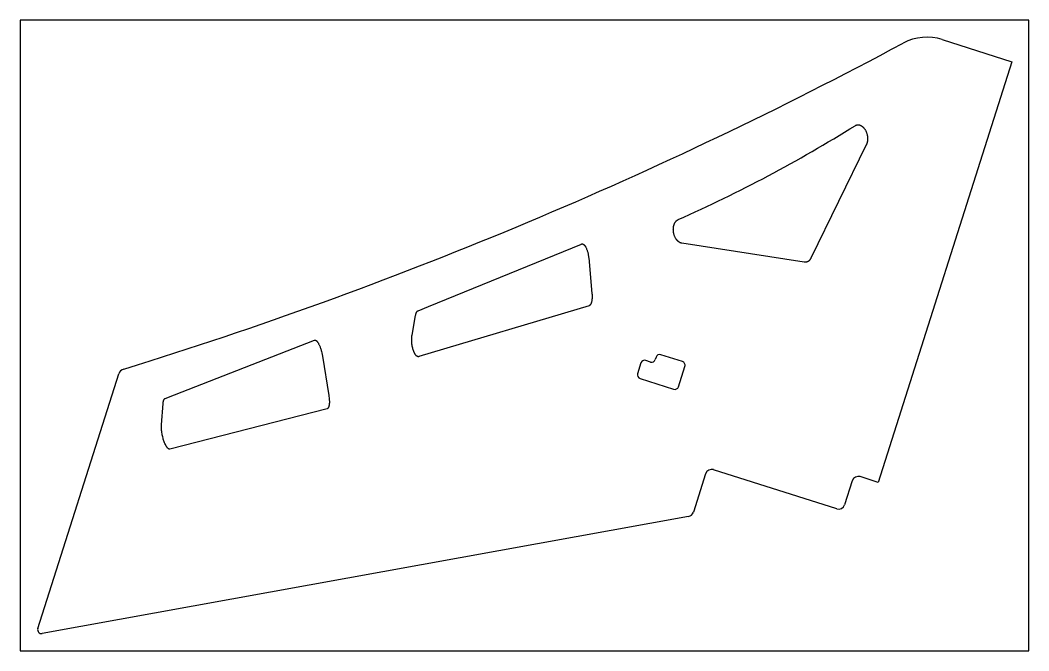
# Model space of a CAD drawing. Extents: x 2497 to 4272, y -3499 to -1818.
# Drawn here: x 3374 to 4174, y -2318 to -1818 of the extents above; entities that cross this region are included whole.
import ezdxf

# ---------------------------------------------------------------- set-up
doc = ezdxf.new("R2010")
doc.units = 0
doc.layers.get('0').update_dxf_attribs({"linetype": 'CONTINUOUS'})
doc.layers.add('DEFAULT', color=7, linetype='CONTINUOUS')

msp = doc.modelspace()

# ---------------------------------------------------------------- linework, layer by layer
for p, q in [((3877.91, -2085.53), (3877.3, -2087.43)), ((3898.83, -2089.04), (3881.68, -2083.58)), ((3865.95, -2090.12), (3863.23, -2098.7)), ((3873.53, -2089.38), (3869.72, -2088.17)), ((3895.63, -2109.01), (3900.78, -2092.81)), ((3865.18, -2102.47), (3891.86, -2110.95))]:
    msp.add_line(p, q)
for centre, start, end in [((3874.44, -2086.53), 252.35044, 342.35044), ((3880.77, -2086.44), 72.35044, 162.35044), ((3868.81, -2091.03), 72.35044, 162.35044), ((3897.92, -2091.9), 342.35044, 72.35044), ((3866.08, -2099.61), 162.35044, 252.35044), ((3892.77, -2108.1), 252.35044, 342.35044)]:
    msp.add_arc(centre, 3, start, end)
at = {"layer": 'DEFAULT'}
for p, q in [((4173.55, -1818.36), (3373.55, -1818.36)), ((3373.55, -1818.36), (3373.55, -2318.36)), ((4173.55, -2318.36), (4173.55, -1818.36)), ((4104.89, -1833.68), (4160.18, -1851.27)), ((4160.18, -1851.27), (4054.07, -2184.8)), ((4035.71, -1901.99), (4035.82, -1901.92)), ((4035.82, -1901.92), (4035.94, -1901.85)), ((4035.94, -1901.85), (4036.05, -1901.79)), ((4036.05, -1901.79), (4036.17, -1901.73)), ((4036.17, -1901.73), (4036.29, -1901.68)), ((4036.29, -1901.68), (4036.41, -1901.63)), ((4036.41, -1901.63), (4036.53, -1901.58)), ((4036.53, -1901.58), (4036.66, -1901.53)), ((4036.66, -1901.53), (4036.78, -1901.49)), ((4036.78, -1901.49), (4036.91, -1901.46)), ((4036.91, -1901.46), (4037.04, -1901.42)), ((4037.04, -1901.42), (4037.17, -1901.39)), ((4037.17, -1901.39), (4037.3, -1901.37)), ((4037.3, -1901.37), (4037.43, -1901.34)), ((4037.43, -1901.34), (4037.57, -1901.33)), ((4037.57, -1901.33), (4037.7, -1901.31)), ((4037.7, -1901.31), (4037.84, -1901.3)), ((4037.84, -1901.3), (4037.98, -1901.3)), ((4037.98, -1901.3), (4038.12, -1901.3)), ((4038.12, -1901.3), (4038.26, -1901.3)), ((4038.26, -1901.3), (4038.4, -1901.31)), ((4038.4, -1901.31), (4038.54, -1901.32)), ((4038.54, -1901.32), (4038.68, -1901.34)), ((4038.68, -1901.34), (4038.82, -1901.36)), ((4038.82, -1901.36), (4038.96, -1901.38)), ((4038.96, -1901.38), (4039.1, -1901.41)), ((4039.1, -1901.41), (4039.25, -1901.45)), ((4039.25, -1901.45), (4039.39, -1901.49)), ((4039.39, -1901.49), (4039.53, -1901.53)), ((4039.53, -1901.53), (4039.67, -1901.58)), ((4039.67, -1901.58), (4039.82, -1901.63)), ((4039.82, -1901.63), (4039.96, -1901.68)), ((4039.96, -1901.68), (4040.1, -1901.74)), ((4040.1, -1901.74), (4040.24, -1901.81)), ((4040.24, -1901.81), (4040.38, -1901.88)), ((4040.38, -1901.88), (4040.52, -1901.95)), ((4040.52, -1901.95), (4040.66, -1902.03)), ((4040.66, -1902.03), (4040.8, -1902.11)), ((4040.8, -1902.11), (4040.93, -1902.2)), ((4040.93, -1902.2), (4041.07, -1902.29)), ((4041.07, -1902.29), (4041.2, -1902.38)), ((4041.2, -1902.38), (4041.34, -1902.48)), ((4041.34, -1902.48), (4041.47, -1902.58)), ((4041.47, -1902.58), (4041.6, -1902.68)), ((4041.6, -1902.68), (4041.73, -1902.79)), ((4041.73, -1902.79), (4041.86, -1902.9)), ((4041.86, -1902.9), (4041.98, -1903.01)), ((4041.98, -1903.01), (4042.11, -1903.13)), ((4042.11, -1903.13), (4042.23, -1903.25)), ((4042.23, -1903.25), (4042.35, -1903.37)), ((4042.35, -1903.37), (4042.47, -1903.5)), ((4042.47, -1903.5), (4042.58, -1903.63)), ((4042.58, -1903.63), (4042.7, -1903.76)), ((4042.7, -1903.76), (4042.81, -1903.89)), ((4042.81, -1903.89), (4043.03, -1904.16)), ((4043.03, -1904.16), (4043.24, -1904.45)), ((4043.24, -1904.45), (4043.44, -1904.73)), ((4043.44, -1904.73), (4043.63, -1905.03)), ((4043.63, -1905.03), (4043.81, -1905.33)), ((4043.81, -1905.33), (4043.99, -1905.64)), ((4043.99, -1905.64), (4044.16, -1905.96)), ((4044.16, -1905.96), (4044.32, -1906.29)), ((4044.32, -1906.29), (4044.48, -1906.63)), ((4044.48, -1906.63), (4044.63, -1906.99)), ((4044.63, -1906.99), (4044.77, -1907.35)), ((4044.77, -1907.35), (4044.9, -1907.73)), ((4044.9, -1907.73), (4045.02, -1908.11)), ((4045.02, -1908.11), (4045.14, -1908.5)), ((4045.14, -1908.5), (4045.24, -1908.89)), ((4045.24, -1908.89), (4045.34, -1909.3)), ((4045.34, -1909.3), (4045.42, -1909.7)), ((4045.42, -1909.7), (4045.49, -1910.12)), ((4045.49, -1910.12), (4045.55, -1910.53)), ((4045.55, -1910.53), (4045.59, -1910.94)), ((4045.59, -1910.94), (4045.63, -1911.36)), ((4045.63, -1911.36), (4045.65, -1911.78)), ((4045.65, -1911.78), (4045.66, -1912.19)), ((4044.63, -1917.2), (4000.71, -2007.02)), ((4044.69, -1917.06), (4044.63, -1917.2)), ((4044.76, -1916.91), (4044.69, -1917.06)), ((4044.83, -1916.76), (4044.76, -1916.91)), ((4044.89, -1916.61), (4044.83, -1916.76)), ((4044.95, -1916.46), (4044.89, -1916.61)), ((4045.01, -1916.3), (4044.95, -1916.46)), ((4045.06, -1916.14), (4045.01, -1916.3)), ((4045.12, -1915.97), (4045.06, -1916.14)), ((4045.22, -1915.64), (4045.12, -1915.97)), ((4045.31, -1915.29), (4045.22, -1915.64)), ((4045.39, -1914.93), (4045.31, -1915.29)), ((4045.47, -1914.56), (4045.39, -1914.93)), ((4045.53, -1914.18), (4045.47, -1914.56)), ((4045.58, -1913.8), (4045.53, -1914.18)), ((4045.62, -1913.4), (4045.58, -1913.8)), ((4045.64, -1913), (4045.62, -1913.4)), ((4045.66, -1912.6), (4045.64, -1913)), ((4045.66, -1912.19), (4045.66, -1912.6)), ((3891.59, -1984.17), (3891.6, -1983.77)), ((3891.6, -1983.77), (3891.63, -1983.36)), ((3891.63, -1983.36), (3891.66, -1982.96)), ((3891.66, -1982.96), (3891.71, -1982.56)), ((3891.71, -1982.56), (3891.77, -1982.16)), ((3891.77, -1982.16), (3891.84, -1981.77)), ((3891.84, -1981.77), (3891.88, -1981.57)), ((3891.88, -1981.57), (3891.93, -1981.38)), ((3891.93, -1981.38), (3891.98, -1981.19)), ((3891.98, -1981.19), (3892.03, -1981)), ((3892.03, -1981), (3892.08, -1980.82)), ((3892.08, -1980.82), (3892.14, -1980.63)), ((3892.14, -1980.63), (3892.2, -1980.45)), ((3892.2, -1980.45), (3892.26, -1980.27)), ((3892.26, -1980.27), (3892.33, -1980.1)), ((3892.33, -1980.1), (3892.4, -1979.92)), ((3892.4, -1979.92), (3892.47, -1979.75)), ((3892.47, -1979.75), (3892.55, -1979.58)), ((3892.55, -1979.58), (3892.62, -1979.42)), ((3892.62, -1979.42), (3892.7, -1979.26)), ((3892.7, -1979.26), (3892.79, -1979.1)), ((3892.79, -1979.1), (3892.87, -1978.95)), ((3892.87, -1978.95), (3892.96, -1978.8)), ((3892.96, -1978.8), (3893.05, -1978.65)), ((3893.05, -1978.65), (3893.14, -1978.51)), ((3893.14, -1978.51), (3893.24, -1978.37)), ((3893.24, -1978.37), (3893.34, -1978.24)), ((3893.34, -1978.24), (3893.43, -1978.11)), ((3893.43, -1978.11), (3893.54, -1977.98)), ((3893.54, -1977.98), (3893.64, -1977.86)), ((3893.64, -1977.86), (3893.74, -1977.74)), ((3893.74, -1977.74), (3893.85, -1977.62)), ((3893.85, -1977.62), (3893.96, -1977.51)), ((3893.96, -1977.51), (3894.07, -1977.41)), ((3894.07, -1977.41), (3894.18, -1977.31)), ((3894.18, -1977.31), (3894.29, -1977.21)), ((3894.29, -1977.21), (3894.4, -1977.12)), ((3894.4, -1977.12), (3894.52, -1977.03)), ((3894.52, -1977.03), (3894.63, -1976.94)), ((3894.63, -1976.94), (3894.75, -1976.86)), ((3894.75, -1976.86), (3894.86, -1976.79)), ((3894.86, -1976.79), (3894.98, -1976.72)), ((3894.98, -1976.72), (3895.1, -1976.65)), ((3895.1, -1976.65), (3895.22, -1976.59)), ((3895.22, -1976.59), (3895.34, -1976.53)), ((3895.34, -1976.53), (3895.46, -1976.47)), ((3891.6, -1984.58), (3891.59, -1984.17)), ((3891.61, -1984.98), (3891.6, -1984.58)), ((3891.64, -1985.38), (3891.61, -1984.98)), ((3891.67, -1985.77), (3891.64, -1985.38)), ((3891.72, -1986.16), (3891.67, -1985.77)), ((3891.78, -1986.54), (3891.72, -1986.16)), ((3891.84, -1986.92), (3891.78, -1986.54)), ((3891.92, -1987.31), (3891.84, -1986.92)), ((3892.01, -1987.7), (3891.92, -1987.31)), ((3892.11, -1988.09), (3892.01, -1987.7)), ((3892.22, -1988.47), (3892.11, -1988.09)), ((3892.35, -1988.86), (3892.22, -1988.47)), ((3892.48, -1989.25), (3892.35, -1988.86)), ((3892.63, -1989.63), (3892.48, -1989.25)), ((3892.79, -1990.01), (3892.63, -1989.63)), ((3892.97, -1990.38), (3892.79, -1990.01)), ((3893.15, -1990.75), (3892.97, -1990.38)), ((3893.34, -1991.1), (3893.15, -1990.75)), ((3893.55, -1991.45), (3893.34, -1991.1)), ((3893.65, -1991.62), (3893.55, -1991.45)), ((3893.76, -1991.79), (3893.65, -1991.62)), ((3893.87, -1991.95), (3893.76, -1991.79)), ((3893.98, -1992.12), (3893.87, -1991.95)), ((3697.35, -2045.35), (3818.8, -1995.83)), ((3818.8, -1995.83), (3818.82, -1995.82)), ((3818.82, -1995.82), (3818.85, -1995.82)), ((3818.85, -1995.82), (3818.87, -1995.81)), ((3818.87, -1995.81), (3818.9, -1995.8)), ((3818.9, -1995.8), (3818.92, -1995.79)), ((3818.92, -1995.79), (3818.95, -1995.78)), ((3818.95, -1995.78), (3818.97, -1995.78)), ((3818.97, -1995.78), (3819, -1995.77)), ((3819, -1995.77), (3819.02, -1995.76)), ((3819.02, -1995.76), (3819.05, -1995.76)), ((3819.05, -1995.76), (3819.08, -1995.75)), ((3819.08, -1995.75), (3819.1, -1995.75)), ((3819.1, -1995.75), (3819.13, -1995.74)), ((3819.13, -1995.74), (3819.15, -1995.74)), ((3819.15, -1995.74), (3819.18, -1995.74)), ((3819.18, -1995.74), (3819.21, -1995.73)), ((3819.21, -1995.73), (3819.23, -1995.73)), ((3819.23, -1995.73), (3819.26, -1995.73)), ((3819.26, -1995.73), (3819.28, -1995.73)), ((3819.28, -1995.73), (3819.31, -1995.73)), ((3819.31, -1995.73), (3819.34, -1995.73)), ((3819.34, -1995.73), (3819.36, -1995.73)), ((3819.36, -1995.73), (3819.39, -1995.73)), ((3819.39, -1995.73), (3819.42, -1995.73)), ((3819.42, -1995.73), (3819.44, -1995.73)), ((3819.44, -1995.73), (3819.47, -1995.73)), ((3819.47, -1995.73), (3819.5, -1995.74)), ((3819.5, -1995.74), (3819.53, -1995.74)), ((3819.53, -1995.74), (3819.55, -1995.74)), ((3819.55, -1995.74), (3819.58, -1995.75)), ((3819.58, -1995.75), (3819.61, -1995.75)), ((3819.61, -1995.75), (3819.63, -1995.76)), ((3819.63, -1995.76), (3819.69, -1995.77)), ((3819.69, -1995.77), (3819.75, -1995.79)), ((3819.75, -1995.79), (3819.8, -1995.8)), ((3819.8, -1995.8), (3819.86, -1995.82)), ((3819.86, -1995.82), (3819.91, -1995.84)), ((3819.91, -1995.84), (3819.97, -1995.86)), ((3819.97, -1995.86), (3820.02, -1995.89)), ((3820.02, -1995.89), (3820.08, -1995.92)), ((3820.08, -1995.92), (3820.14, -1995.94)), ((3820.14, -1995.94), (3820.19, -1995.97)), ((3820.19, -1995.97), (3820.25, -1996.01)), ((3820.25, -1996.01), (3820.31, -1996.04)), ((3820.31, -1996.04), (3820.37, -1996.08)), ((3820.37, -1996.08), (3820.42, -1996.12)), ((3820.42, -1996.12), (3820.48, -1996.16)), ((3820.48, -1996.16), (3820.54, -1996.2)), ((3820.54, -1996.2), (3820.59, -1996.25)), ((3820.59, -1996.25), (3820.65, -1996.29)), ((3820.65, -1996.29), (3820.71, -1996.34)), ((3820.71, -1996.34), (3820.76, -1996.39)), ((3820.76, -1996.39), (3820.82, -1996.45)), ((3820.82, -1996.45), (3820.88, -1996.5)), ((3820.88, -1996.5), (3820.99, -1996.62)), ((3820.99, -1996.62), (3821.1, -1996.74)), ((3821.1, -1996.74), (3821.22, -1996.87)), ((3821.22, -1996.87), (3821.33, -1997.01)), ((3821.33, -1997.01), (3821.44, -1997.15)), ((3821.44, -1997.15), (3821.55, -1997.3)), ((3821.55, -1997.3), (3821.66, -1997.46)), ((3821.66, -1997.46), (3821.76, -1997.62)), ((3821.76, -1997.62), (3821.87, -1997.79)), ((3821.87, -1997.79), (3821.97, -1997.96)), ((3821.97, -1997.96), (3822.08, -1998.14)), ((3822.08, -1998.14), (3822.18, -1998.32)), ((3822.18, -1998.32), (3822.28, -1998.51)), ((3822.28, -1998.51), (3822.47, -1998.91)), ((3822.47, -1998.91), (3822.66, -1999.33)), ((3822.66, -1999.33), (3822.85, -1999.78)), ((3822.85, -1999.78), (3823.03, -2000.25)), ((3894.1, -1992.28), (3893.98, -1992.12)), ((3894.22, -1992.43), (3894.1, -1992.28)), ((3894.34, -1992.58), (3894.22, -1992.43)), ((3894.46, -1992.73), (3894.34, -1992.58)), ((3894.58, -1992.88), (3894.46, -1992.73)), ((3894.7, -1993.02), (3894.58, -1992.88)), ((3894.83, -1993.15), (3894.7, -1993.02)), ((3894.96, -1993.29), (3894.83, -1993.15)), ((3895.09, -1993.42), (3894.96, -1993.29)), ((3895.22, -1993.54), (3895.09, -1993.42)), ((3895.35, -1993.66), (3895.22, -1993.54)), ((3895.48, -1993.78), (3895.35, -1993.66)), ((3895.62, -1993.89), (3895.48, -1993.78)), ((3895.75, -1994), (3895.62, -1993.89)), ((3895.89, -1994.11), (3895.75, -1994)), ((3896.02, -1994.21), (3895.89, -1994.11)), ((3896.16, -1994.3), (3896.02, -1994.21)), ((3896.3, -1994.39), (3896.16, -1994.3)), ((3896.43, -1994.48), (3896.3, -1994.39)), ((3896.57, -1994.56), (3896.43, -1994.48)), ((3896.71, -1994.64), (3896.57, -1994.56)), ((3896.85, -1994.71), (3896.71, -1994.64)), ((3896.98, -1994.78), (3896.85, -1994.71)), ((3897.12, -1994.85), (3896.98, -1994.78)), ((3897.26, -1994.91), (3897.12, -1994.85)), ((3897.4, -1994.96), (3897.26, -1994.91)), ((3897.53, -1995.01), (3897.4, -1994.96)), ((3897.67, -1995.06), (3897.53, -1995.01)), ((3897.81, -1995.1), (3897.67, -1995.06)), ((3897.94, -1995.14), (3897.81, -1995.1)), ((3898.08, -1995.18), (3897.94, -1995.14)), ((3898.21, -1995.21), (3898.08, -1995.18)), ((3898.34, -1995.23), (3898.21, -1995.21)), ((3898.47, -1995.26), (3898.34, -1995.23)), ((3995.39, -2010.29), (3898.47, -1995.26)), ((3823.03, -2000.25), (3823.2, -2000.74)), ((3823.2, -2000.74), (3823.37, -2001.25)), ((3823.37, -2001.25), (3823.53, -2001.78)), ((3823.53, -2001.78), (3823.68, -2002.32)), ((3823.68, -2002.32), (3823.82, -2002.88)), ((3823.82, -2002.88), (3823.95, -2003.44)), ((3823.95, -2003.44), (3824.07, -2004.01)), ((3824.07, -2004.01), (3824.17, -2004.59)), ((3824.17, -2004.59), (3824.27, -2005.17)), ((3824.27, -2005.17), (3824.35, -2005.74)), ((3824.35, -2005.74), (3824.42, -2006.32)), ((3824.42, -2006.32), (3824.48, -2006.88)), ((3824.48, -2006.88), (3827.07, -2034.93)), ((4000.25, -2007.83), (4000.13, -2008.02)), ((4000.37, -2007.64), (4000.25, -2007.83)), ((4000.49, -2007.44), (4000.37, -2007.64)), ((4000.6, -2007.23), (4000.49, -2007.44)), ((4000.71, -2007.02), (4000.6, -2007.23)), ((3995.49, -2010.3), (3995.39, -2010.29)), ((3995.58, -2010.31), (3995.49, -2010.3)), ((3995.68, -2010.32), (3995.58, -2010.31)), ((3995.78, -2010.33), (3995.68, -2010.32)), ((3995.87, -2010.34), (3995.78, -2010.33)), ((3995.97, -2010.34), (3995.87, -2010.34)), ((3996.07, -2010.34), (3995.97, -2010.34)), ((3996.17, -2010.34), (3996.07, -2010.34)), ((3996.26, -2010.34), (3996.17, -2010.34)), ((3996.36, -2010.33), (3996.26, -2010.34)), ((3996.46, -2010.33), (3996.36, -2010.33)), ((3996.55, -2010.32), (3996.46, -2010.33)), ((3996.65, -2010.31), (3996.55, -2010.32)), ((3996.75, -2010.29), (3996.65, -2010.31)), ((3996.84, -2010.28), (3996.75, -2010.29)), ((3996.94, -2010.26), (3996.84, -2010.28)), ((3997.04, -2010.24), (3996.94, -2010.26)), ((3997.13, -2010.22), (3997.04, -2010.24)), ((3997.23, -2010.19), (3997.13, -2010.22)), ((3997.32, -2010.17), (3997.23, -2010.19)), ((3997.42, -2010.14), (3997.32, -2010.17)), ((3997.51, -2010.11), (3997.42, -2010.14)), ((3997.61, -2010.07), (3997.51, -2010.11)), ((3997.7, -2010.04), (3997.61, -2010.07)), ((3997.79, -2010), (3997.7, -2010.04)), ((3997.88, -2009.96), (3997.79, -2010)), ((3997.98, -2009.92), (3997.88, -2009.96)), ((3998.07, -2009.87), (3997.98, -2009.92)), ((3998.16, -2009.83), (3998.07, -2009.87)), ((3998.25, -2009.78), (3998.16, -2009.83)), ((3998.34, -2009.73), (3998.25, -2009.78)), ((3998.43, -2009.67), (3998.34, -2009.73)), ((3998.51, -2009.62), (3998.43, -2009.67)), ((3998.6, -2009.56), (3998.51, -2009.62)), ((3998.69, -2009.5), (3998.6, -2009.56)), ((3998.77, -2009.44), (3998.69, -2009.5)), ((3998.86, -2009.38), (3998.77, -2009.44)), ((3998.94, -2009.31), (3998.86, -2009.38)), ((3999.02, -2009.24), (3998.94, -2009.31)), ((3999.1, -2009.18), (3999.02, -2009.24)), ((3999.18, -2009.1), (3999.1, -2009.18)), ((3999.26, -2009.03), (3999.18, -2009.1)), ((3999.34, -2008.96), (3999.26, -2009.03)), ((3999.42, -2008.88), (3999.34, -2008.96)), ((3999.49, -2008.8), (3999.42, -2008.88)), ((3999.57, -2008.72), (3999.49, -2008.8)), ((3999.64, -2008.64), (3999.57, -2008.72)), ((3999.72, -2008.56), (3999.64, -2008.64)), ((3999.86, -2008.38), (3999.72, -2008.56)), ((3999.99, -2008.21), (3999.86, -2008.38)), ((4000.13, -2008.02), (3999.99, -2008.21)), ((3827.08, -2039.64), (3827.03, -2040.04)), ((3827.07, -2034.93), (3827.13, -2035.79)), ((3827.11, -2039.23), (3827.08, -2039.64)), ((3827.14, -2038.81), (3827.11, -2039.23)), ((3827.13, -2035.79), (3827.17, -2036.65)), ((3827.17, -2038.38), (3827.14, -2038.81)), ((3827.17, -2036.65), (3827.19, -2037.52)), ((3827.18, -2037.96), (3827.17, -2038.38)), ((3827.19, -2037.52), (3827.18, -2037.96)), ((3689.21, -2048.67), (3697.35, -2045.35)), ((3824.75, -2044.72), (3689.72, -2085.13)), ((3824.79, -2044.71), (3824.75, -2044.72)), ((3824.83, -2044.69), (3824.79, -2044.71)), ((3824.86, -2044.68), (3824.83, -2044.69)), ((3824.9, -2044.66), (3824.86, -2044.68)), ((3824.94, -2044.65), (3824.9, -2044.66)), ((3824.98, -2044.63), (3824.94, -2044.65)), ((3825.01, -2044.61), (3824.98, -2044.63)), ((3825.05, -2044.59), (3825.01, -2044.61)), ((3825.09, -2044.57), (3825.05, -2044.59)), ((3825.12, -2044.55), (3825.09, -2044.57)), ((3825.16, -2044.53), (3825.12, -2044.55)), ((3825.2, -2044.5), (3825.16, -2044.53)), ((3825.23, -2044.48), (3825.2, -2044.5)), ((3825.27, -2044.45), (3825.23, -2044.48)), ((3825.31, -2044.42), (3825.27, -2044.45)), ((3825.34, -2044.39), (3825.31, -2044.42)), ((3825.38, -2044.36), (3825.34, -2044.39)), ((3825.41, -2044.33), (3825.38, -2044.36)), ((3825.45, -2044.3), (3825.41, -2044.33)), ((3825.48, -2044.26), (3825.45, -2044.3)), ((3825.52, -2044.23), (3825.48, -2044.26)), ((3825.56, -2044.19), (3825.52, -2044.23)), ((3825.59, -2044.15), (3825.56, -2044.19)), ((3825.63, -2044.11), (3825.59, -2044.15)), ((3825.66, -2044.07), (3825.63, -2044.11)), ((3825.69, -2044.03), (3825.66, -2044.07)), ((3825.76, -2043.94), (3825.69, -2044.03)), ((3825.83, -2043.85), (3825.76, -2043.94)), ((3825.9, -2043.75), (3825.83, -2043.85)), ((3825.96, -2043.65), (3825.9, -2043.75)), ((3826.02, -2043.54), (3825.96, -2043.65)), ((3826.09, -2043.43), (3826.02, -2043.54)), ((3826.15, -2043.31), (3826.09, -2043.43)), ((3826.21, -2043.19), (3826.15, -2043.31)), ((3826.27, -2043.06), (3826.21, -2043.19)), ((3826.32, -2042.93), (3826.27, -2043.06)), ((3826.38, -2042.79), (3826.32, -2042.93)), ((3826.43, -2042.65), (3826.38, -2042.79)), ((3826.49, -2042.5), (3826.43, -2042.65)), ((3826.54, -2042.35), (3826.49, -2042.5)), ((3826.59, -2042.2), (3826.54, -2042.35)), ((3826.68, -2041.88), (3826.59, -2042.2)), ((3826.77, -2041.54), (3826.68, -2041.88)), ((3826.84, -2041.18), (3826.77, -2041.54)), ((3826.91, -2040.82), (3826.84, -2041.18)), ((3826.98, -2040.43), (3826.91, -2040.82)), ((3827.03, -2040.04), (3826.98, -2040.43)), ((3684.34, -2068.08), (3687.2, -2052.45)), ((3687.2, -2052.45), (3687.27, -2052.08)), ((3687.27, -2052.08), (3687.35, -2051.73)), ((3687.35, -2051.73), (3687.44, -2051.39)), ((3687.44, -2051.39), (3687.49, -2051.22)), ((3687.49, -2051.22), (3687.54, -2051.06)), ((3687.54, -2051.06), (3687.59, -2050.9)), ((3687.59, -2050.9), (3687.64, -2050.75)), ((3687.64, -2050.75), (3687.7, -2050.6)), ((3687.7, -2050.6), (3687.75, -2050.46)), ((3687.75, -2050.46), (3687.81, -2050.32)), ((3687.81, -2050.32), (3687.87, -2050.18)), ((3687.87, -2050.18), (3687.94, -2050.05)), ((3687.94, -2050.05), (3688, -2049.93)), ((3688, -2049.93), (3688.07, -2049.81)), ((3688.07, -2049.81), (3688.14, -2049.69)), ((3688.14, -2049.69), (3688.2, -2049.59)), ((3688.2, -2049.59), (3688.28, -2049.48)), ((3688.28, -2049.48), (3688.31, -2049.43)), ((3688.31, -2049.43), (3688.35, -2049.38)), ((3688.35, -2049.38), (3688.38, -2049.34)), ((3688.38, -2049.34), (3688.42, -2049.29)), ((3688.42, -2049.29), (3688.46, -2049.25)), ((3688.46, -2049.25), (3688.5, -2049.2)), ((3688.5, -2049.2), (3688.53, -2049.16)), ((3688.53, -2049.16), (3688.57, -2049.12)), ((3688.57, -2049.12), (3688.61, -2049.08)), ((3688.61, -2049.08), (3688.65, -2049.04)), ((3688.65, -2049.04), (3688.69, -2049.01)), ((3688.69, -2049.01), (3688.73, -2048.97)), ((3688.73, -2048.97), (3688.77, -2048.94)), ((3688.77, -2048.94), (3688.81, -2048.91)), ((3688.81, -2048.91), (3688.85, -2048.88)), ((3688.85, -2048.88), (3688.89, -2048.85)), ((3688.89, -2048.85), (3688.93, -2048.82)), ((3688.93, -2048.82), (3688.97, -2048.8)), ((3688.97, -2048.8), (3689.01, -2048.77)), ((3689.01, -2048.77), (3689.05, -2048.75)), ((3689.05, -2048.75), (3689.09, -2048.73)), ((3689.09, -2048.73), (3689.13, -2048.71)), ((3689.13, -2048.71), (3689.17, -2048.69)), ((3689.17, -2048.69), (3689.21, -2048.67)), ((3684.06, -2071.4), (3684.07, -2070.67)), ((3684.06, -2072.16), (3684.06, -2071.4)), ((3684.07, -2070.67), (3684.11, -2069.96)), ((3684.11, -2069.96), (3684.17, -2069.29)), ((3684.17, -2069.29), (3684.2, -2068.97)), ((3684.2, -2068.97), (3684.24, -2068.66)), ((3684.24, -2068.66), (3684.29, -2068.36)), ((3684.29, -2068.36), (3684.34, -2068.08)), ((3495.96, -2115.32), (3606.97, -2072.09)), ((3606.97, -2072.09), (3606.99, -2072.08)), ((3606.99, -2072.08), (3607.02, -2072.07)), ((3607.02, -2072.07), (3607.04, -2072.06)), ((3607.04, -2072.06), (3607.06, -2072.06)), ((3607.06, -2072.06), (3607.09, -2072.05)), ((3607.09, -2072.05), (3607.11, -2072.04)), ((3607.11, -2072.04), (3607.13, -2072.04)), ((3607.13, -2072.04), (3607.16, -2072.03)), ((3607.16, -2072.03), (3607.18, -2072.03)), ((3607.18, -2072.03), (3607.2, -2072.03)), ((3607.2, -2072.03), (3607.23, -2072.02)), ((3607.23, -2072.02), (3607.25, -2072.02)), ((3607.25, -2072.02), (3607.28, -2072.02)), ((3607.28, -2072.02), (3607.3, -2072.02)), ((3607.3, -2072.02), (3607.32, -2072.02)), ((3607.32, -2072.02), (3607.35, -2072.01)), ((3607.35, -2072.01), (3607.37, -2072.01)), ((3607.37, -2072.01), (3607.4, -2072.02)), ((3607.4, -2072.02), (3607.42, -2072.02)), ((3607.42, -2072.02), (3607.45, -2072.02)), ((3607.45, -2072.02), (3607.47, -2072.02)), ((3607.47, -2072.02), (3607.5, -2072.02)), ((3607.5, -2072.02), (3607.53, -2072.03)), ((3607.53, -2072.03), (3607.55, -2072.03)), ((3607.55, -2072.03), (3607.58, -2072.04)), ((3607.58, -2072.04), (3607.6, -2072.04)), ((3607.6, -2072.04), (3607.63, -2072.05)), ((3607.63, -2072.05), (3607.65, -2072.05)), ((3607.65, -2072.05), (3607.68, -2072.06)), ((3607.68, -2072.06), (3607.71, -2072.07)), ((3607.71, -2072.07), (3607.73, -2072.07)), ((3607.73, -2072.07), (3607.76, -2072.08)), ((3607.76, -2072.08), (3607.79, -2072.09)), ((3607.79, -2072.09), (3607.81, -2072.1)), ((3607.81, -2072.1), (3607.87, -2072.12)), ((3607.87, -2072.12), (3607.92, -2072.14)), ((3607.92, -2072.14), (3607.98, -2072.17)), ((3607.98, -2072.17), (3608.03, -2072.2)), ((3608.03, -2072.2), (3608.09, -2072.23)), ((3608.09, -2072.23), (3608.14, -2072.26)), ((3608.14, -2072.26), (3608.2, -2072.29)), ((3608.2, -2072.29), (3608.25, -2072.33)), ((3608.25, -2072.33), (3608.31, -2072.37)), ((3608.31, -2072.37), (3608.37, -2072.41)), ((3608.37, -2072.41), (3608.43, -2072.46)), ((3608.43, -2072.46), (3608.48, -2072.5)), ((3608.48, -2072.5), (3608.54, -2072.55)), ((3608.54, -2072.55), (3608.6, -2072.6)), ((3608.6, -2072.6), (3608.66, -2072.65)), ((3608.66, -2072.65), (3608.72, -2072.71)), ((3608.72, -2072.71), (3608.77, -2072.76)), ((3608.77, -2072.76), (3608.89, -2072.89)), ((3608.89, -2072.89), (3609.01, -2073.01)), ((3609.01, -2073.01), (3609.13, -2073.15)), ((3609.13, -2073.15), (3609.25, -2073.3)), ((3609.25, -2073.3), (3609.36, -2073.45)), ((3609.36, -2073.45), (3609.48, -2073.61)), ((3609.48, -2073.61), (3609.6, -2073.78)), ((3609.6, -2073.78), (3609.72, -2073.95)), ((3609.72, -2073.95), (3609.83, -2074.14)), ((3609.83, -2074.14), (3609.95, -2074.32)), ((3609.95, -2074.32), (3610.07, -2074.52)), ((3610.07, -2074.52), (3610.29, -2074.93)), ((3610.29, -2074.93), (3610.52, -2075.36)), ((3610.52, -2075.36), (3610.74, -2075.81)), ((3610.74, -2075.81), (3610.96, -2076.29)), ((3610.96, -2076.29), (3611.18, -2076.8)), ((3611.18, -2076.8), (3611.39, -2077.33)), ((3611.39, -2077.33), (3611.6, -2077.89)), ((3611.6, -2077.89), (3611.81, -2078.47)), ((3611.81, -2078.47), (3612, -2079.06)), ((3612, -2079.06), (3612.2, -2079.67)), ((3612.2, -2079.67), (3612.38, -2080.3)), ((3684.09, -2072.94), (3684.06, -2072.16)), ((3684.15, -2073.73), (3684.09, -2072.94)), ((3684.22, -2074.52), (3684.15, -2073.73)), ((3684.32, -2075.31), (3684.22, -2074.52)), ((3684.44, -2076.1), (3684.32, -2075.31)), ((3684.58, -2076.87), (3684.44, -2076.1)), ((3684.73, -2077.62), (3684.58, -2076.87)), ((3684.9, -2078.35), (3684.73, -2077.62)), ((3685.09, -2079.04), (3684.9, -2078.35)), ((3685.29, -2079.7), (3685.09, -2079.04)), ((3685.5, -2080.34), (3685.29, -2079.7)), ((3612.38, -2080.3), (3612.55, -2080.93)), ((3612.55, -2080.93), (3612.87, -2082.22)), ((3612.87, -2082.22), (3613.14, -2083.5)), ((3613.14, -2083.5), (3613.36, -2084.77)), ((3613.36, -2084.77), (3618.35, -2115.86)), ((3685.73, -2080.95), (3685.5, -2080.34)), ((3685.85, -2081.26), (3685.73, -2080.95)), ((3685.97, -2081.55), (3685.85, -2081.26)), ((3686.1, -2081.84), (3685.97, -2081.55)), ((3686.23, -2082.12), (3686.1, -2081.84)), ((3686.37, -2082.39), (3686.23, -2082.12)), ((3686.5, -2082.65), (3686.37, -2082.39)), ((3686.64, -2082.9), (3686.5, -2082.65)), ((3686.79, -2083.14), (3686.64, -2082.9)), ((3686.93, -2083.37), (3686.79, -2083.14)), ((3687.08, -2083.59), (3686.93, -2083.37)), ((3687.23, -2083.79), (3687.08, -2083.59)), ((3687.3, -2083.89), (3687.23, -2083.79)), ((3687.38, -2083.99), (3687.3, -2083.89)), ((3687.46, -2084.08), (3687.38, -2083.99)), ((3687.53, -2084.16), (3687.46, -2084.08)), ((3687.61, -2084.25), (3687.53, -2084.16)), ((3687.68, -2084.33), (3687.61, -2084.25)), ((3687.76, -2084.41), (3687.68, -2084.33)), ((3687.84, -2084.48), (3687.76, -2084.41)), ((3687.91, -2084.55), (3687.84, -2084.48)), ((3687.99, -2084.62), (3687.91, -2084.55)), ((3688.07, -2084.68), (3687.99, -2084.62)), ((3688.14, -2084.74), (3688.07, -2084.68)), ((3688.22, -2084.79), (3688.14, -2084.74)), ((3688.29, -2084.84), (3688.22, -2084.79)), ((3688.37, -2084.89), (3688.29, -2084.84)), ((3688.44, -2084.94), (3688.37, -2084.89)), ((3688.48, -2084.96), (3688.44, -2084.94)), ((3688.52, -2084.98), (3688.48, -2084.96)), ((3688.56, -2085), (3688.52, -2084.98)), ((3688.59, -2085.02), (3688.56, -2085)), ((3688.63, -2085.03), (3688.59, -2085.02)), ((3688.67, -2085.05), (3688.63, -2085.03)), ((3688.71, -2085.06), (3688.67, -2085.05)), ((3688.74, -2085.08), (3688.71, -2085.06)), ((3688.78, -2085.09), (3688.74, -2085.08)), ((3688.82, -2085.1), (3688.78, -2085.09)), ((3688.85, -2085.12), (3688.82, -2085.1)), ((3688.89, -2085.13), (3688.85, -2085.12)), ((3688.93, -2085.14), (3688.89, -2085.13)), ((3688.96, -2085.15), (3688.93, -2085.14)), ((3689, -2085.15), (3688.96, -2085.15)), ((3689.03, -2085.16), (3689, -2085.15)), ((3689.07, -2085.17), (3689.03, -2085.16)), ((3689.1, -2085.17), (3689.07, -2085.17)), ((3689.14, -2085.18), (3689.1, -2085.17)), ((3689.18, -2085.18), (3689.14, -2085.18)), ((3689.21, -2085.19), (3689.18, -2085.18)), ((3689.25, -2085.19), (3689.21, -2085.19)), ((3689.28, -2085.19), (3689.25, -2085.19)), ((3689.31, -2085.19), (3689.28, -2085.19)), ((3689.35, -2085.19), (3689.31, -2085.19)), ((3689.38, -2085.19), (3689.35, -2085.19)), ((3689.42, -2085.19), (3689.38, -2085.19)), ((3689.45, -2085.18), (3689.42, -2085.19)), ((3689.49, -2085.18), (3689.45, -2085.18)), ((3689.52, -2085.17), (3689.49, -2085.18)), ((3689.55, -2085.17), (3689.52, -2085.17)), ((3689.59, -2085.16), (3689.55, -2085.17)), ((3689.62, -2085.16), (3689.59, -2085.16)), ((3689.65, -2085.15), (3689.62, -2085.16)), ((3689.68, -2085.14), (3689.65, -2085.15)), ((3689.72, -2085.13), (3689.68, -2085.14)), ((3455.7, -2094.96), (3466.7, -2091.52)), ((3387.52, -2300.79), (3451.77, -2098.87)), ((3487.29, -2120.05), (3487.34, -2119.9)), ((3487.34, -2119.9), (3487.38, -2119.76)), ((3487.38, -2119.76), (3487.43, -2119.63)), ((3487.43, -2119.63), (3487.48, -2119.49)), ((3487.48, -2119.49), (3487.53, -2119.37)), ((3487.53, -2119.37), (3487.59, -2119.25)), ((3487.59, -2119.25), (3487.64, -2119.13)), ((3487.64, -2119.13), (3487.67, -2119.08)), ((3487.67, -2119.08), (3487.7, -2119.03)), ((3487.7, -2119.03), (3487.73, -2118.98)), ((3487.73, -2118.98), (3487.76, -2118.93)), ((3487.76, -2118.93), (3487.79, -2118.88)), ((3487.79, -2118.88), (3487.82, -2118.83)), ((3487.82, -2118.83), (3487.85, -2118.78)), ((3487.85, -2118.78), (3487.88, -2118.74)), ((3487.88, -2118.74), (3487.92, -2118.7)), ((3487.92, -2118.7), (3487.95, -2118.66)), ((3487.95, -2118.66), (3487.98, -2118.62)), ((3487.98, -2118.62), (3488.02, -2118.58)), ((3488.02, -2118.58), (3488.05, -2118.54)), ((3488.05, -2118.54), (3488.08, -2118.51)), ((3488.08, -2118.51), (3488.12, -2118.48)), ((3488.12, -2118.48), (3488.15, -2118.45)), ((3488.15, -2118.45), (3488.19, -2118.42)), ((3488.19, -2118.42), (3488.22, -2118.39)), ((3488.22, -2118.39), (3488.26, -2118.36)), ((3488.26, -2118.36), (3488.3, -2118.34)), ((3488.3, -2118.34), (3488.33, -2118.31)), ((3488.33, -2118.31), (3488.35, -2118.3)), ((3488.35, -2118.3), (3488.37, -2118.29)), ((3488.37, -2118.29), (3488.39, -2118.28)), ((3488.39, -2118.28), (3488.41, -2118.27)), ((3488.41, -2118.27), (3488.43, -2118.26)), ((3488.43, -2118.26), (3488.44, -2118.25)), ((3488.44, -2118.25), (3488.46, -2118.24)), ((3488.46, -2118.24), (3488.48, -2118.24)), ((3488.48, -2118.24), (3488.5, -2118.23)), ((3488.5, -2118.23), (3488.52, -2118.22)), ((3488.52, -2118.22), (3495.96, -2115.32)), ((3618.35, -2115.86), (3618.49, -2116.81)), ((3618.49, -2116.81), (3618.6, -2117.76)), ((3618.6, -2117.76), (3618.69, -2118.72)), ((3618.69, -2118.72), (3618.75, -2119.67)), ((3618.75, -2119.67), (3618.77, -2120.13)), ((3485.63, -2139.12), (3486.94, -2122.19)), ((3486.94, -2122.19), (3486.98, -2121.79)), ((3486.98, -2121.79), (3487.02, -2121.41)), ((3487.02, -2121.41), (3487.08, -2121.05)), ((3487.08, -2121.05), (3487.14, -2120.7)), ((3487.14, -2120.7), (3487.18, -2120.53)), ((3487.18, -2120.53), (3487.21, -2120.36)), ((3487.21, -2120.36), (3487.25, -2120.21)), ((3487.25, -2120.21), (3487.29, -2120.05)), ((3617.03, -2126.41), (3492.27, -2158.37)), ((3617.06, -2126.4), (3617.03, -2126.41)), ((3617.09, -2126.39), (3617.06, -2126.4)), ((3617.13, -2126.38), (3617.09, -2126.39)), ((3617.16, -2126.37), (3617.13, -2126.38)), ((3617.2, -2126.35), (3617.16, -2126.37)), ((3617.23, -2126.34), (3617.2, -2126.35)), ((3617.26, -2126.32), (3617.23, -2126.34)), ((3617.3, -2126.3), (3617.26, -2126.32)), ((3617.33, -2126.28), (3617.3, -2126.3)), ((3617.36, -2126.26), (3617.33, -2126.28)), ((3617.4, -2126.24), (3617.36, -2126.26)), ((3617.43, -2126.21), (3617.4, -2126.24)), ((3617.46, -2126.19), (3617.43, -2126.21)), ((3617.49, -2126.16), (3617.46, -2126.19)), ((3617.53, -2126.14), (3617.49, -2126.16)), ((3617.56, -2126.11), (3617.53, -2126.14)), ((3617.59, -2126.08), (3617.56, -2126.11)), ((3617.62, -2126.04), (3617.59, -2126.08)), ((3617.65, -2126.01), (3617.62, -2126.04)), ((3617.68, -2125.98), (3617.65, -2126.01)), ((3617.71, -2125.94), (3617.68, -2125.98)), ((3617.74, -2125.9), (3617.71, -2125.94)), ((3617.77, -2125.87), (3617.74, -2125.9)), ((3617.8, -2125.83), (3617.77, -2125.87)), ((3617.83, -2125.78), (3617.8, -2125.83)), ((3617.86, -2125.74), (3617.83, -2125.78)), ((3617.89, -2125.7), (3617.86, -2125.74)), ((3617.92, -2125.65), (3617.89, -2125.7)), ((3617.94, -2125.6), (3617.92, -2125.65)), ((3617.97, -2125.56), (3617.94, -2125.6)), ((3618.03, -2125.45), (3617.97, -2125.56)), ((3618.08, -2125.35), (3618.03, -2125.45)), ((3618.13, -2125.24), (3618.08, -2125.35)), ((3618.18, -2125.12), (3618.13, -2125.24)), ((3618.23, -2124.99), (3618.18, -2125.12)), ((3618.27, -2124.86), (3618.23, -2124.99)), ((3618.32, -2124.73), (3618.27, -2124.86)), ((3618.36, -2124.59), (3618.32, -2124.73)), ((3618.4, -2124.44), (3618.36, -2124.59)), ((3618.44, -2124.29), (3618.4, -2124.44)), ((3618.48, -2124.14), (3618.44, -2124.29)), ((3618.51, -2123.98), (3618.48, -2124.14)), ((3618.54, -2123.81), (3618.51, -2123.98)), ((3618.6, -2123.46), (3618.54, -2123.81)), ((3618.65, -2123.1), (3618.6, -2123.46)), ((3618.7, -2122.72), (3618.65, -2123.1)), ((3618.73, -2122.32), (3618.7, -2122.72)), ((3618.76, -2121.91), (3618.73, -2122.32)), ((3618.77, -2121.48), (3618.76, -2121.91)), ((3618.77, -2120.13), (3618.78, -2120.59)), ((3618.78, -2121.04), (3618.77, -2121.48)), ((3618.78, -2120.59), (3618.78, -2121.04)), ((3485.58, -2140.44), (3485.59, -2139.76)), ((3485.58, -2141.17), (3485.58, -2140.44)), ((3485.61, -2141.94), (3485.58, -2141.17)), ((3485.59, -2139.76), (3485.61, -2139.43)), ((3485.61, -2139.43), (3485.63, -2139.12)), ((3485.66, -2142.75), (3485.61, -2141.94)), ((3485.73, -2143.58), (3485.66, -2142.75)), ((3485.83, -2144.44), (3485.73, -2143.58)), ((3485.95, -2145.31), (3485.83, -2144.44)), ((3486.1, -2146.2), (3485.95, -2145.31)), ((3486.26, -2147.08), (3486.1, -2146.2)), ((3486.45, -2147.95), (3486.26, -2147.08)), ((3486.65, -2148.82), (3486.45, -2147.95)), ((3486.86, -2149.66), (3486.65, -2148.82)), ((3487.09, -2150.47), (3486.86, -2149.66)), ((3487.33, -2151.25), (3487.09, -2150.47)), ((3487.58, -2151.99), (3487.33, -2151.25)), ((3487.83, -2152.71), (3487.58, -2151.99)), ((3488.11, -2153.41), (3487.83, -2152.71)), ((3488.39, -2154.09), (3488.11, -2153.41)), ((3488.69, -2154.74), (3488.39, -2154.09)), ((3488.84, -2155.05), (3488.69, -2154.74)), ((3489, -2155.35), (3488.84, -2155.05)), ((3489.15, -2155.64), (3489, -2155.35)), ((3489.31, -2155.92), (3489.15, -2155.64)), ((3489.47, -2156.18), (3489.31, -2155.92)), ((3489.63, -2156.44), (3489.47, -2156.18)), ((3489.79, -2156.67), (3489.63, -2156.44)), ((3489.95, -2156.9), (3489.79, -2156.67)), ((3490.11, -2157.11), (3489.95, -2156.9)), ((3490.19, -2157.21), (3490.11, -2157.11)), ((3490.27, -2157.3), (3490.19, -2157.21)), ((3490.35, -2157.4), (3490.27, -2157.3)), ((3490.43, -2157.48), (3490.35, -2157.4)), ((3490.51, -2157.57), (3490.43, -2157.48)), ((3490.59, -2157.65), (3490.51, -2157.57)), ((3490.66, -2157.73), (3490.59, -2157.65)), ((3490.74, -2157.8), (3490.66, -2157.73)), ((3490.82, -2157.87), (3490.74, -2157.8)), ((3490.9, -2157.93), (3490.82, -2157.87)), ((3490.97, -2157.99), (3490.9, -2157.93)), ((3491.05, -2158.05), (3490.97, -2157.99)), ((3491.12, -2158.1), (3491.05, -2158.05)), ((3491.2, -2158.14), (3491.12, -2158.1)), ((3491.23, -2158.17), (3491.2, -2158.14)), ((3491.27, -2158.19), (3491.23, -2158.17)), ((3491.31, -2158.21), (3491.27, -2158.19)), ((3491.34, -2158.23), (3491.31, -2158.21)), ((3491.38, -2158.25), (3491.34, -2158.23)), ((3491.42, -2158.26), (3491.38, -2158.25)), ((3491.45, -2158.28), (3491.42, -2158.26)), ((3491.49, -2158.3), (3491.45, -2158.28)), ((3491.52, -2158.31), (3491.49, -2158.3)), ((3491.56, -2158.32), (3491.52, -2158.31)), ((3491.59, -2158.34), (3491.56, -2158.32)), ((3491.63, -2158.35), (3491.59, -2158.34)), ((3491.66, -2158.36), (3491.63, -2158.35)), ((3491.7, -2158.37), (3491.66, -2158.36)), ((3491.73, -2158.37), (3491.7, -2158.37)), ((3491.77, -2158.38), (3491.73, -2158.37)), ((3491.8, -2158.39), (3491.77, -2158.38)), ((3491.83, -2158.39), (3491.8, -2158.39)), ((3491.87, -2158.4), (3491.83, -2158.39)), ((3491.9, -2158.4), (3491.87, -2158.4)), ((3491.93, -2158.41), (3491.9, -2158.4)), ((3491.96, -2158.41), (3491.93, -2158.41)), ((3492, -2158.41), (3491.96, -2158.41)), ((3492.03, -2158.41), (3492, -2158.41)), ((3492.06, -2158.41), (3492.03, -2158.41)), ((3492.09, -2158.4), (3492.06, -2158.41)), ((3492.12, -2158.4), (3492.09, -2158.4)), ((3492.15, -2158.4), (3492.12, -2158.4)), ((3492.18, -2158.39), (3492.15, -2158.4)), ((3492.21, -2158.39), (3492.18, -2158.39)), ((3492.24, -2158.38), (3492.21, -2158.39)), ((3492.27, -2158.37), (3492.24, -2158.38)), ((4021.15, -2205.8), (3923.47, -2174.73)), ((3917.19, -2177.97), (3907.49, -2208.46)), ((4033.49, -2183.5), (4027.43, -2202.55)), ((4054.07, -2184.8), (4039.77, -2180.25)), ((3903.62, -2211.86), (3390.92, -2304.65)), ((3373.55, -2318.36), (4173.55, -2318.36))]:
    msp.add_line(p, q, dxfattribs=at)
for centre, radius, start, end in [((4092.77, -1871.8), 40, 72.35044, 118.20965), ((2428.98, 1229.89), 3479.75, 287.35044, 298.20965), ((3436.05, -942.11), 1131.8, 293.94798, 301.9941), ((3457.48, -2100.69), 6, 107.35044, 162.35044), ((3921.96, -2179.49), 5, 72.35044, 162.35044), ((4038.26, -2185.01), 5, 72.35044, 162.35044), ((4022.66, -2201.04), 5, 252.35044, 342.35044), ((3902.73, -2206.94), 5, 280.25814, 342.35044), ((3390.38, -2301.7), 3, 162.35044, 280.25814)]:
    msp.add_arc(centre, radius, start, end, dxfattribs=at)

doc.saveas('drawing.dxf')
